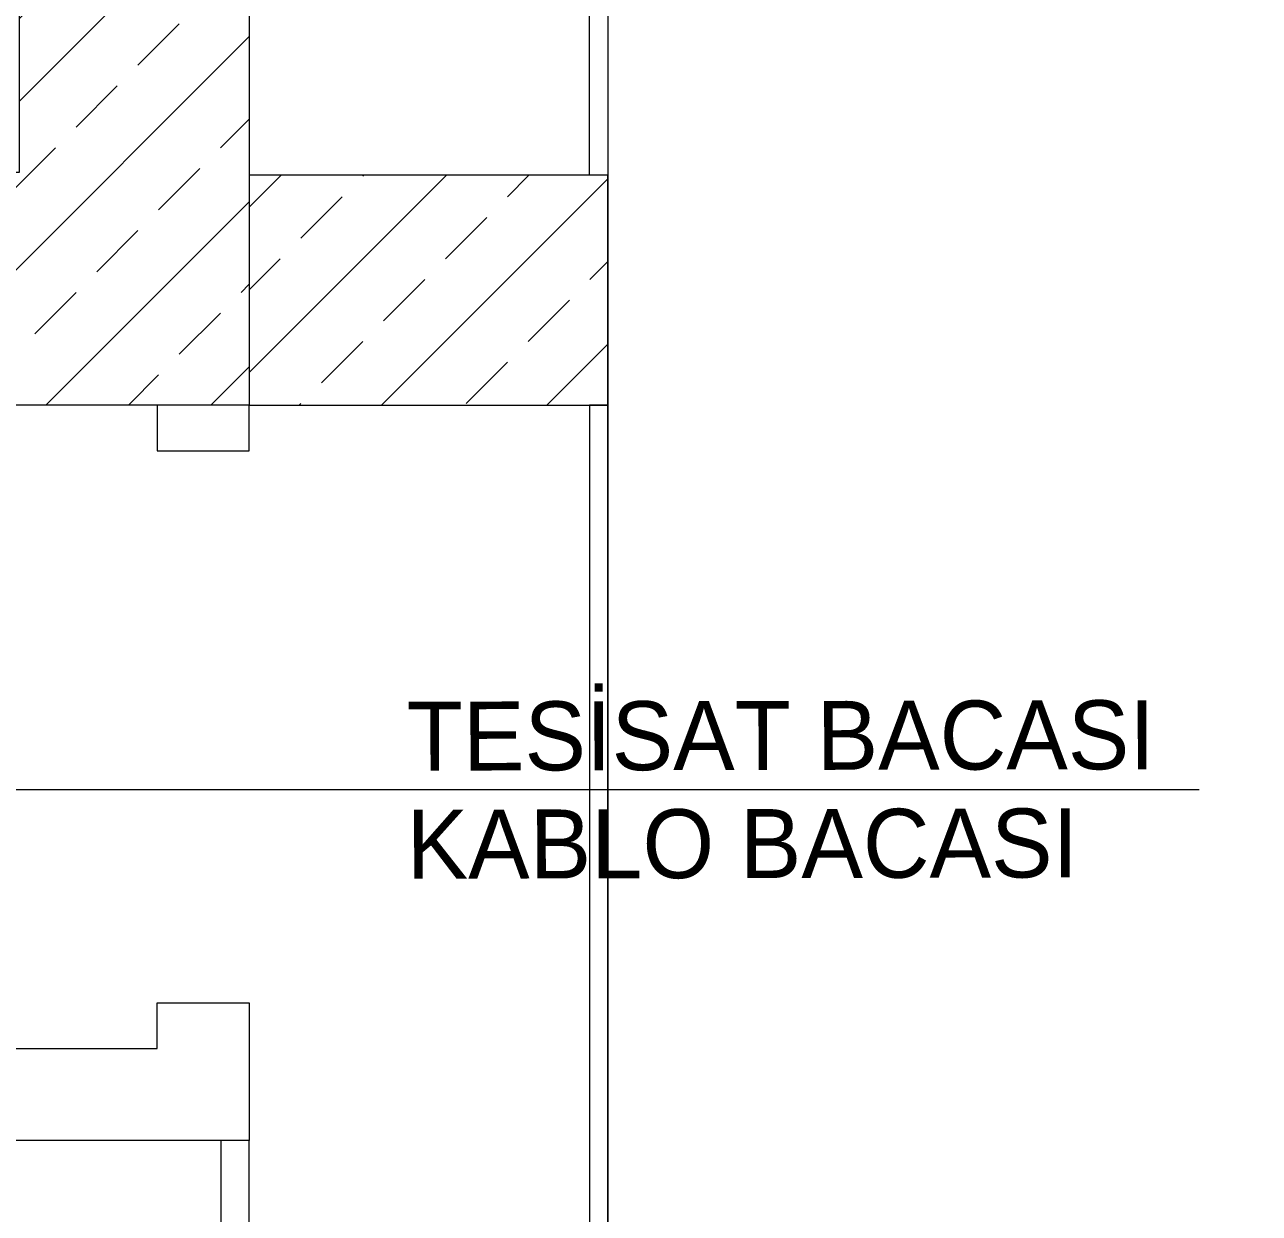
# Model space of a CAD drawing. Header units: millimetres. Extents: x 7998 to 72132, y -12523 to 5591.
# Drawn here: x 64704.6 to 64838.8, y -7738.8 to -7609.5 of the extents above; entities that cross this region are included whole.
import ezdxf

# ---------------------------------------------------------------- set-up
doc = ezdxf.new("R2010")
doc.units = ezdxf.units.MM
doc.layers.add('Xray_Column Scan', color=7, linetype='Continuous', lineweight=13, true_color=0x525252)
for name, color, linetype, lineweight in [('Xray_Concrete Arme Column', 8, 'Continuous', 35), ('Xray_Furniture Temporary', 23, 'Continuous', 15), ('Xray_Partition Wall', 254, 'Continuous', 25), ('Xray_Slab', 165, 'Continuous', 15), ('Xray_Text Area', 252, 'Continuous', 20)]:
    doc.layers.add(name, color=color, linetype=linetype, lineweight=lineweight)
doc.styles.add('ODA ISIMLERI', font='GOTHIC.TTF', dxfattribs={"width": 0.8, "height": 27})

msp = doc.modelspace()

# ---------------------------------------------------------------- hatches: boundary and pattern name
at = {"layer": 'Xray_Column Scan', "linetype": 'Continuous', "lineweight": 0}
h = msp.add_hatch(dxfattribs=at)
h.set_pattern_fill('ANSI33', color=256, scale=2)
h.set_pattern_definition([(45, (56762.645, -11105.014), (-8.980256, 8.980256), []), (45, (56771.625, -11105.014), (-8.980256, 8.980256), [6.35, -3.175])])
h.paths.add_polyline_path([(64729.02, -7339.85), (64704.04, -7339.91), (64704.04, -7349.91), (64704.04, -7625.55), (64436.02, -7625.55), (64436.02, -7339.9), (64411.02, -7339.9), (64411.02, -7349.91), (64411.02, -7625.55), (64143.02, -7625.55), (64143.02, -7339.9), (64118.02, -7339.9), (64118.02, -7650.9), (64143.02, -7650.9), (64729.02, -7650.9)])
h = msp.add_hatch(dxfattribs=at)
h.set_pattern_fill('ANSI33', color=256, scale=2)
h.set_pattern_definition([(45, (42221.123, -19666.286), (-8.980256, 8.980256), []), (45, (42230.104, -19666.286), (-8.980256, 8.980256), [6.35, -3.175])])
h.paths.add_polyline_path([(64768.01, -7625.9), (64729.02, -7625.9), (64729.02, -7650.9), (64768.01, -7650.9)])

# ---------------------------------------------------------------- linework, layer by layer
at = {"lineweight": 0}
msp.add_line((64678.98, -7692.68), (64832.31, -7692.68), dxfattribs=at)
msp.add_lwpolyline([(64728.98, -7829.87), (64729.01, -7730.84), (64725.92, -7730.84), (64725.89, -7829.87)], close=True, dxfattribs=at)
at = {"layer": 'Xray_Concrete Arme Column', "linetype": 'Continuous', "lineweight": 0}
msp.add_lwpolyline([(64118.02, -7339.9), (64143.02, -7339.9), (64143.02, -7625.55), (64411.02, -7625.55), (64411.02, -7339.9), (64436.02, -7339.9), (64436.02, -7625.55), (64704.04, -7625.55), (64704.04, -7339.91), (64729.02, -7339.91), (64729.02, -7650.9), (64118.02, -7650.9), (64118.02, -7339.9)], dxfattribs=at)
msp.add_lwpolyline([(64729.02, -7650.9), (64768.01, -7650.9), (64768.01, -7625.9), (64729.02, -7625.9)], close=True, dxfattribs=at)
at = {"layer": 'Xray_Furniture Temporary', "linetype": 'Continuous', "lineweight": 0}
for points in [[(64768.01, -7625.9), (64766.01, -7625.9), (64766.01, -7339.91), (64768.01, -7339.91)], [(64768.01, -7650.9), (64766.01, -7650.9), (64766.01, -7829.87), (64768.01, -7829.87)]]:
    msp.add_lwpolyline(points, close=True, dxfattribs=at)
at = {"layer": 'Xray_Partition Wall', "lineweight": 0}
for points in [[(64729.02, -7650.9), (64719.01, -7650.9), (64719.01, -7655.87), (64729.01, -7655.87), (64729.01, -7650.9)], [(64659.01, -7720.84), (64719.01, -7720.84), (64719.01, -7715.87), (64729.01, -7715.87), (64729.01, -7730.84), (64689.01, -7730.84)]]:
    msp.add_lwpolyline(points, dxfattribs=at)
at = {"layer": 'Xray_Slab', "linetype": 'Continuous', "lineweight": 0}
msp.add_lwpolyline([(65234.02, -7339.91), (64768.01, -7339.91), (64768.01, -7879.87), (65234.02, -7879.87)], close=True, dxfattribs=at)

# ---------------------------------------------------------------- texts
at = {"layer": 'Xray_Text Area', "lineweight": 0, "style": 'ODA ISIMLERI'}
for s, p in [('TESİSAT BACASI', (64746.13, -7690.63)), ('KABLO BACASI', (64746.13, -7702.38))]:
    msp.add_text(s, height=7.5, rotation=0.1111, dxfattribs=at).set_placement(p)

doc.saveas('drawing.dxf')
